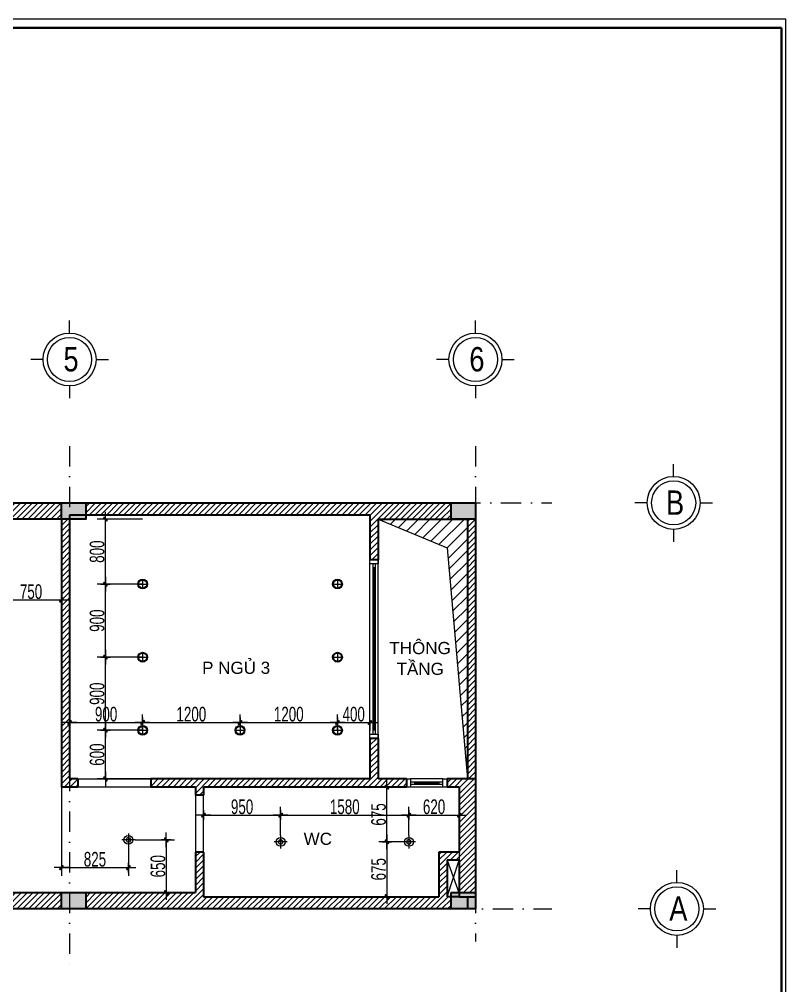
# Model space of a CAD drawing. Header units: inches. Extents: x 921646 to 2157952, y -92667 to 262089.
# Drawn here: x 2001075 to 2010516, y 54693 to 66596 of the extents above; entities that cross this region are included whole.
import ezdxf
from ezdxf.enums import TextEntityAlignment as Align

# ---------------------------------------------------------------- set-up
doc = ezdxf.new("R2010")
doc.units = ezdxf.units.IN
doc.header["$MEASUREMENT"] = 0
doc.linetypes.add('CENTER', pattern=[2, 1.25, -0.25, 0.25, -0.25])
doc.linetypes.add('DASHDOT', pattern=[1, 0.5, -0.25, 0, -0.25])
doc.layers.get('0').update_dxf_attribs({"lineweight": 9})
doc.layers.get('DEFPOINTS').update_dxf_attribs({"lineweight": 9})
for name, color, linetype, lineweight in [('00 gach chiu lua', 30, 'Continuous', 13), ('01-WALL', 10, 'Continuous', 35), ('04-TRUC', 40, 'DASHDOT', 9), ('09-DIMOUT', 251, 'Continuous', 9), ('13-VATDUNG', 104, 'Continuous', 13), ('Cp Net Manh 0.15', 8, 'Continuous', 15), ('Cp Net Thep 0.40', 2, 'Continuous', 40), ('Cp Text 0.15', 3, 'Continuous', 15), ('DIEN-TB', 12, 'Continuous', 5)]:
    doc.layers.add(name, color=color, linetype=linetype, lineweight=lineweight)
doc.layers.add('02-TEXT', color=7, linetype='Continuous')
doc.styles.add('C', font='VHARIAL.TTF')
doc.styles.add('KICHTHUOC', font='VHELVCN.TTF', dxfattribs={"width": 0.8})
doc.styles.add('KS Sophia 191015$0$GHICHU-C', font='arial.ttf', dxfattribs={"width": 0.7})
doc.styles.add('VHELVEN', font='VHELVEN.TTF')
doc.styles.add('VNI-HELVE', font='VHELVEB.TTF', dxfattribs={"width": 0.8})
doc.dimstyles.new('Copy of 100', dxfattribs={"dimscale": 100, "dimtxt": 1.8, "dimasz": 0.003, "dimexe": 1, "dimexo": 0, "dimgap": 0.1, "dimtad": 1, "dimdec": 0, "dimdsep": 46, "dimtxsty": 'KICHTHUOC', "dimblk": '1A', "dimcen": 0.001, "dimdle": 1.5, "dimclrt": 3, "dimadec": 0, "dimazin": 0, "dimtfac": 1, "dimtdec": 0, "dimtix": 1, "dimtmove": 2, "dimatfit": 3, "dimldrblk": '1A', "dimfxl": 1, "dimtolj": 1, "dimtzin": 0, "dimarcsym": 0})

# ---------------------------------------------------------------- blocks, each defined once
blk = doc.blocks.new('DDDD')
at = {"layer": '09-DIMOUT'}
h = blk.add_hatch(color=256, dxfattribs=at)
h.dxf.hatch_style = 1
h.paths.add_polyline_path([(1648737.565746326, 63343.11408242446), (1649037.565746326, 63343.11408242446), (1649037.565746326, 63543.11408242447), (1648737.565746326, 63543.11408242447)])
at = {"layer": '01-WALL'}
blk.add_lwpolyline([(1648737.565746326, 63343.11408242446), (1649037.565746326, 63343.11408242446), (1649037.565746326, 63543.11408242447), (1648737.565746326, 63543.11408242447)], close=True, dxfattribs=at)
blk = doc.blocks.new('luoi')
at = {"layer": '04-TRUC', "ltscale": 500}
for p, q in [((1746621.796972135, 130292.8045759002), (1746621.796972135, 123856.9895922282)), ((1751621.796972135, 130292.8045759), (1751621.796972135, 124192.3745224)), ((1751621.796972135, 130292.8045759001), (1751621.796972135, 124192.3745224001)), ((1728931.056137772, 129594.2698898765), (1752564.317258802, 129594.2698898765)), ((1728830.44380979, 124594.2698898753), (1752564.317258803, 124594.2698898753))]:
    blk.add_line(p, q, dxfattribs=at)
at = {"layer": '09-DIMOUT', "xscale": -1, "rotation": 180}
for p in [(97784.23122580862, 192937.3839723013), (102584.2312258084, 192937.383972301), (97784.23122580862, 188137.3839723013), (102584.2312258084, 188137.383972301)]:
    blk.add_blockref('DDDD', p, dxfattribs=at)
blk = doc.blocks.new('*U34')
for p, q in [((50, 65), (2150, 65)), ((50, 35), (2150, 35)), ((99.99999999999994, 35), (99.99999999999994, 65)), ((2100, 35), (2100, 65))]:
    blk.add_line(p, q)
for points in [[(0, 0), (50, 0), (50, 100), (0, 100)], [(2150, 0), (2200, 0), (2200, 100), (2150, 100)]]:
    blk.add_lwpolyline(points, close=True)
for points in [[(2150, 100), (50, 100)], [(2150, 0), (50, 0)]]:
    blk.add_lwpolyline(points)
at = {"color": 8}
blk.add_lwpolyline([(99.99999999999994, 50), (2100, 50)], dxfattribs=at)
at = {"style": 'KS Sophia 191015$0$GHICHU-C', "flags": 1}
for tag, p in [('TEN_CUA', (449.9999999999998, -73.8988087587042)), ('KICH_THUOC', (449.9999999999998, -189.6050583226172)), ('QUI_CACH', (449.9999999999998, -310.8138379663876))]:
    blk.add_attdef(tag, text='', height=50, dxfattribs=at).set_placement(p, align=Align.MIDDLE)
blk = doc.blocks.new('*U36')
for p, q in [((50, 65.00000000011642), (449.9999999997672, 65.00000000011642)), ((50, 35.00000000011642), (449.9999999997672, 35.00000000011642)), ((99.99999999999994, 35.00000000011642), (99.99999999999994, 65.00000000011642)), ((399.9999999997672, 35.00000000011642), (399.9999999997672, 65.00000000011642))]:
    blk.add_line(p, q)
for points in [[(0, 0), (50, 0), (50, 100.0000000002328), (0, 100.0000000002328)], [(449.9999999997672, 0), (499.9999999997672, 0), (499.9999999997672, 100.0000000002328), (449.9999999997672, 100.0000000002328)]]:
    blk.add_lwpolyline(points, close=True)
for points in [[(449.9999999997672, 100.0000000002328), (50, 100.0000000002328)], [(449.9999999997672, 0), (50, 0)]]:
    blk.add_lwpolyline(points)
at = {"color": 8}
blk.add_lwpolyline([(99.99999999999994, 50.00000000011642), (399.9999999997672, 50.00000000011642)], dxfattribs=at)
at = {"style": 'KS Sophia 191015$0$GHICHU-C', "flags": 1}
for tag, p in [('TEN_CUA', (449.9999999999998, -73.8988087587042)), ('KICH_THUOC', (449.9999999999998, -189.6050583226172)), ('QUI_CACH', (449.9999999999998, -310.8138379663876))]:
    blk.add_attdef(tag, text='', height=50, dxfattribs=at).set_placement(p, align=Align.MIDDLE)
blk = doc.blocks.new('tuong t2')
at = {"layer": '09-DIMOUT'}
h = blk.add_hatch(dxfattribs=at)
h.set_pattern_fill('ANSI31', color=256, scale=400)
h.set_pattern_definition([(45, (-254796.6854020097, -87721.63251871854), (-35.35533905932737, 35.35533905932738), [])])
h.paths.add_polyline_path([(1739597.714271932, 112789.3183696751), (1735697.714271895, 112789.3183696758), (1735697.714271895, 112589.3183696752), (1739597.714271932, 112589.3183696752)])
h.paths.add_polyline_path([(1735397.714271895, 112789.3183696758), (1733597.714271895, 112789.3183696762), (1733597.714271895, 112589.3183696752), (1735397.714271895, 112589.3183696752)])
h.paths.add_polyline_path([(1735197.714271758, 113389.3183696253), (1735097.714271758, 113389.3183696253), (1735097.714271931, 112789.3183696759), (1735197.714271931, 112789.3183696759)])
h.paths.add_polyline_path([(1733397.714271895, 112789.3183696762), (1731737.714271895, 112789.3183696765), (1731737.714271895, 112589.3183696373), (1733397.714271895, 112589.3183696405)])
h.paths.add_polyline_path([(1733397.714271895, 115689.3183696998), (1733197.714271895, 115689.3183696998), (1733197.714271895, 115589.3183696784), (1733397.714271895, 115589.3183696784)])
h.paths.add_polyline_path([(1735197.714271932, 115889.3183696384), (1735247.714271932, 115889.3183696774), (1735247.714271932, 115989.3183696774), (1735097.714271932, 115989.3183696384), (1735097.714271932, 115689.3183696785), (1733397.714271895, 115689.3183696784), (1733397.714271895, 115589.3183696784), (1735097.714271932, 115589.3183696784), (1735097.714271932, 115189.3183696384), (1735197.714271932, 115189.3183696384)])
h.paths.add_polyline_path([(1733397.714271895, 117389.3183696774), (1733397.714271895, 117589.3183696763), (1733197.714271895, 117589.3183696763), (1733197.714271894, 117389.318369656), (1733397.714271895, 117389.318369656)])
h.paths.add_polyline_path([(1735397.714271895, 117589.3183696763), (1733597.714271895, 117589.3183696763), (1733597.714271895, 117389.3183696774), (1735197.714271931, 117389.3183696774), (1735397.714271895, 117389.3183696738)])
h.paths.add_polyline_path([(1739797.714271932, 115989.3183696774), (1737477.714271932, 115989.3183696762), (1737477.714271932, 116089.3183696762), (1737377.714271932, 116089.3183696762), (1737377.714271932, 115989.3183696762), (1736047.714271932, 115989.3183696774), (1736047.714271932, 115889.3183696774), (1739297.714271932, 115889.3183696775), (1739297.714271937, 115739.318369666), (1739397.714271937, 115739.318369666), (1739397.714271932, 115889.3183696775), (1739797.714271932, 115889.3183696775)])
h.paths.add_polyline_path([(1737477.714271932, 117389.3183696774), (1737377.714271932, 117389.3183696774), (1737377.714271932, 116789.3183696762), (1737477.714271932, 116789.3183696762)])
h.paths.add_polyline_path([(1739897.714271932, 117389.3183696774), (1739797.714271932, 117389.3183696774), (1739797.714271932, 115989.3183696775), (1739797.714271932, 115739.318369677), (1739897.714271932, 115739.318369677)])
h.paths.add_polyline_path([(1739797.714271932, 117259.3183696989), (1739397.714271933, 117259.3183696989), (1739397.714271933, 117389.3183696774), (1739297.714271932, 117389.3183696774), (1739297.714271932, 117159.3183696989), (1739797.714271932, 117159.3183696989)])
h.paths.add_polyline_path([(1739397.714271937, 114839.318369666), (1739297.714271937, 114839.318369666), (1739297.714271931, 114289.3183696787), (1739797.714271932, 114289.3183696783), (1739797.714271932, 114389.3183696783), (1739397.714271931, 114389.3183696786)])
h.paths.add_polyline_path([(1743197.71427193, 112789.3183696763), (1743197.714271932, 112889.3183696746), (1743097.714271931, 112889.3183696746), (1743097.714271931, 112789.3183696746), (1743017.714271931, 112789.3183696746), (1743017.714271931, 112875.091096938), (1742987.190094747, 112889.3183696746), (1742477.714271931, 112889.3183696746), (1742477.714271931, 112789.3183696746), (1742397.714271931, 112789.3183696746), (1742397.714271931, 112889.3183696746), (1742297.71427193, 112889.3183696746), (1742297.71427193, 112789.3183696746), (1739897.714271932, 112789.318369675), (1739897.714271932, 112589.3183696752), (1743197.71427193, 112589.3183696752)])
h.paths.add_polyline_path([(1743197.71427193, 117589.3183696763), (1739897.714271932, 117589.3183696763), (1739897.714271932, 117389.3183696774), (1743197.71427193, 117389.3183696774)])
h.paths.add_polyline_path([(1746797.714271896, 117589.318369663), (1743497.71427193, 117589.3183696665), (1743497.71427193, 117389.3183696774), (1746797.714271896, 117389.3183696774)])
h.paths.add_polyline_path([(1746797.714271896, 112789.3183696761), (1743497.71427193, 112789.3183696757), (1743497.71427193, 112589.3183696601), (1746797.714271896, 112589.3183696665)])
h.paths.add_polyline_path([(1751597.714271896, 112739.3183696763), (1751547.714271895, 112739.3183696763), (1751547.714271895, 113189.3183696763), (1751697.714271896, 113189.3183696763), (1751697.714271896, 113289.3183696763), (1751447.714271895, 113289.3183696763), (1751447.714271895, 112739.3183696763), (1748547.714271896, 112739.3183696763), (1748547.714271896, 113289.3183696763), (1748447.714271895, 113289.3183696763), (1748447.714271895, 112789.3183696763), (1747097.714271896, 112789.3183696762), (1747097.714271896, 112589.318369667), (1751597.714271896, 112589.3183696757)])
h.paths.add_polyline_path([(1751897.714271896, 114189.3183696763), (1751547.714271896, 114189.3183696763), (1751547.714271896, 114089.3183696763), (1751697.714271895, 114089.3183696763), (1751697.714271896, 113602.0871482029), (1751897.714271896, 113602.0871482029)])
h.paths.add_polyline_path([(1751897.714271896, 113602.0871482029), (1751697.714271896, 113602.0871482029), (1751697.714271896, 113289.3183696763), (1751697.714271896, 112789.3183696762), (1751897.714271896, 112789.3183696762)])
h.paths.add_polyline_path([(1751047.714271896, 114189.3183696763), (1750697.714271896, 114189.3183696763), (1750697.714271896, 114689.3183696763), (1750597.714271896, 114689.3183696763), (1750597.714271895, 114189.3183696763), (1747897.714271896, 114189.3183696764), (1747897.714271896, 114089.3183696763), (1748447.714271896, 114089.3183696763), (1748447.714271895, 113989.3183696763), (1748547.714271895, 113989.3183696763), (1748547.714271896, 114089.3183696763), (1751047.714271896, 114089.3183696763)])
h.paths.add_polyline_path([(1746897.714271896, 117389.3183696764), (1746797.714271896, 117389.3183696764), (1746797.714271896, 114089.3183696754), (1746897.714271896, 114089.3183696754)])
h.paths.add_polyline_path([(1746997.714271896, 114189.3183696754), (1746897.714271896, 114189.3183696754), (1746897.714271896, 114089.3183696754), (1746997.714271896, 114089.3183696754)])
h.paths.add_polyline_path([(1751597.714271896, 117589.3183696773), (1750697.714271896, 117589.3183696774), (1747097.714271896, 117589.3183696774), (1747097.714271896, 117439.3183696774), (1750597.714271895, 117439.3183696774), (1750597.714271895, 116990.2385776625), (1750597.714271895, 116889.3183696763), (1750697.714271895, 116889.3183696763), (1750697.714271895, 117389.3183696774), (1751597.714271896, 117389.3183696773)])
h.paths.add_polyline_path([(1751897.714271895, 117389.3183696762), (1751797.714271895, 117389.3183696762), (1751797.714271895, 114189.3183696763), (1751897.714271895, 114189.3183696763)])
h.paths.add_polyline_path([(1739597.714271932, 117439.3183696774), (1739297.714271932, 117439.3183696774), (1739297.714271932, 117389.3183696774), (1739597.714271932, 117389.3183696774)])
at = {"layer": '01-WALL'}
for p, q in [((1733197.714271895, 117589.3183696774), (1750697.714271896, 117589.3183696589)), ((1750697.714271896, 117589.3183696774), (1751897.714271895, 117589.3183696772)), ((1751897.714271895, 117589.3183696772), (1751897.714271895, 114189.3183696763)), ((1746860.464447048, 117389.3183696774), (1739860.107313301, 117389.3183696774)), ((1746797.714271896, 117389.3183696765), (1746797.714271896, 114089.3183696754)), ((1746897.714271896, 117439.3183696765), (1746897.714271896, 114889.3183696754)), ((1750597.714271895, 117439.3183696774), (1746897.714271896, 117439.3183696774)), ((1750597.714271895, 117439.3183696774), (1750597.714271895, 116889.3183696763)), ((1750697.714271895, 117389.3183696774), (1750697.714271895, 116889.3183696764)), ((1750697.714271895, 117389.3183696774), (1751797.714271895, 117389.3183696772)), ((1751797.714271895, 117389.3183696772), (1751797.714271895, 114189.3183696763)), ((1750697.714271895, 116889.3183696763), (1750597.714271894, 116889.3183696763)), ((1750697.714271896, 116889.3183696763), (1750597.714271895, 116889.3183696763)), ((1746897.714271896, 114889.3183696754), (1746897.714271896, 114889.3183696754)), ((1746897.714271896, 114889.3183696754), (1746897.714271896, 114789.3183696754)), ((1746897.714271896, 114789.3183696754), (1746897.714271896, 114189.3183696754)), ((1746897.714271896, 114789.3183696754), (1746897.714271896, 114789.3183696754)), ((1750597.714271896, 114689.3183696763), (1750597.714271895, 114189.3183696763)), ((1750697.714271896, 114689.3183696763), (1750597.714271895, 114689.3183696763)), ((1750697.714271896, 114689.3183696763), (1750697.714271896, 114189.3183696763)), ((1746997.714271896, 114189.3183696754), (1746897.714271896, 114189.3183696754)), ((1746997.714271896, 114189.3183696754), (1746997.714271896, 114089.3183696754)), ((1750597.714271895, 114189.3183696763), (1747897.714271896, 114189.3183696764)), ((1747897.714271896, 114189.3183696763), (1747897.714271896, 114089.3183696763)), ((1751047.714271896, 114189.3183696763), (1750697.714271896, 114189.3183696763)), ((1751047.714271896, 114189.3183696763), (1751047.714271896, 114089.3183696763)), ((1751897.714271896, 114189.3183696763), (1751547.714271896, 114189.3183696763)), ((1751547.714271896, 114189.3183696763), (1751547.714271896, 114089.3183696763)), ((1751897.714271896, 114189.3183696763), (1751897.714271896, 112589.3183696763)), ((1746997.714271896, 114089.3183696754), (1746797.714271896, 114089.3183696754)), ((1748447.714271896, 114089.3183696763), (1747897.714271896, 114089.3183696763)), ((1748447.714271896, 114089.3183696763), (1748447.714271895, 113989.3183696763)), ((1751047.714271896, 114089.3183696763), (1748547.714271896, 114089.3183696763)), ((1748547.714271896, 114089.3183696763), (1748547.714271895, 113989.3183696763)), ((1751697.714271895, 114089.3183696763), (1751547.714271896, 114089.3183696763)), ((1751697.714271895, 114089.3183696763), (1751697.714271896, 113289.3183696763)), ((1748547.714271895, 113989.3183696763), (1748447.714271895, 113989.3183696763)), ((1748547.714271896, 113289.3183696763), (1748447.714271895, 113289.3183696763)), ((1748447.714271895, 113289.3183696763), (1748447.714271895, 112789.3183696763)), ((1748547.714271895, 113289.3183696763), (1748547.714271895, 112739.3183696763)), ((1751697.714271896, 113289.3183696763), (1751447.714271895, 113289.3183696763)), ((1751447.714271895, 113289.3183696763), (1751447.714271895, 112739.3183696763)), ((1751697.714271896, 113189.3183696763), (1751547.714271895, 113189.3183696763)), ((1751547.714271895, 113189.3183696763), (1751547.714271895, 112739.3183696763)), ((1751697.714271895, 113189.3183696763), (1751697.714271895, 112739.3183696763)), ((1743197.714271933, 112789.3183696757), (1748447.714271895, 112789.3183696763)), ((1748547.714271895, 112739.3183696763), (1751447.714271895, 112739.3183696763)), ((1751697.714271896, 112739.3183696763), (1751547.714271896, 112739.3183696763)), ((1751697.714271896, 112739.3183696763), (1751897.714271896, 112739.3183696764)), ((1751797.714271896, 112739.3183696774), (1751797.714271896, 112589.3183696763)), ((1751897.714271896, 112739.3183696763), (1751897.714271896, 112589.3183696763)), ((1751897.714271896, 112589.3183696763), (1731737.714271895, 112589.3183696373))]:
    blk.add_line(p, q, dxfattribs=at)
at = {"layer": '09-DIMOUT'}
for p, q in [((1751697.714271896, 113789.3183696763), (1751697.714271896, 112739.3183696763)), ((1751897.714271896, 113789.3183696763), (1751897.714271896, 112739.3183696764)), ((1751547.714271895, 113189.3183696763), (1751697.714271896, 112779.2146336388)), ((1751547.714271895, 112739.3183696763), (1751697.714271895, 113189.3183696763))]:
    blk.add_line(p, q, dxfattribs=at)
blk = doc.blocks.new('A$C788F0ACE')
at = {"layer": 'Cp Net Manh 0.15', "linetype": 'Continuous'}
for p, q in [((0, 300.0000000000582), (0, 440.0000000023864)), ((-300, 0), (-440.0000000027939, 0)), ((300, 0), (440.0000000018626, 0)), ((0, -300), (0, -440.0000000023283))]:
    blk.add_line(p, q, dxfattribs=at)
for radius in [300, 250]:
    blk.add_circle((0, 0), radius, dxfattribs=at)
at = {"layer": 'Cp Text 0.15', "color": 7, "linetype": 'Continuous', "style": 'VHELVEN'}
blk.add_attdef('TRUC', text='', height=280.0000000046566, dxfattribs=at).set_placement((94.0908639702925, 0.9700787446345486), align=Align.MIDDLE_CENTER)
blk = doc.blocks.new('dim')
at = {"layer": 'Cp Text 0.15'}
ref = blk.add_blockref('A$C788F0ACE', (1966478.368630092, 205712.903964016), dxfattribs=dict(at, xscale=1.086778053933425, yscale=1.086778053933425, zscale=1.086778053933425, rotation=180))
ref.add_attrib('TRUC', '5', dxfattribs={"layer": '0', "color": 3, "height": 300, "style": 'VNI-HELVE', "width": 0.8}).set_placement((1966496.168783176, 205716.2465824004), align=Align.MIDDLE_CENTER)
ref = blk.add_blockref('A$C788F0ACE', (1971478.368633528, 205712.9039640159), dxfattribs=dict(at, xscale=1.086778053933425, yscale=1.086778053933425, zscale=1.086778053933425, rotation=180))
ref.add_attrib('TRUC', '6', dxfattribs={"layer": '0', "color": 3, "height": 300, "style": 'VNI-HELVE', "width": 0.8}).set_placement((1971496.168786612, 205716.2465824003), align=Align.MIDDLE_CENTER)
ref = blk.add_blockref('A$C788F0ACE', (1973919.769362519, 203946.0126604949), dxfattribs=dict(at, xscale=1.086778053933425, yscale=1.086778053933425, zscale=1.086778053933425, rotation=180))
ref.add_attrib('TRUC', 'B', dxfattribs={"layer": '0', "color": 3, "height": 300, "style": 'VNI-HELVE', "width": 0.8}).set_placement((1973937.569515602, 203949.3552788793), align=Align.MIDDLE_CENTER)
ref = blk.add_blockref('A$C788F0ACE', (1973959.769362518, 198946.0126604938), dxfattribs=dict(at, xscale=1.086778053933425, yscale=1.086778053933425, zscale=1.086778053933425, rotation=180))
ref.add_attrib('TRUC', 'A', dxfattribs={"layer": '0', "color": 3, "height": 300, "style": 'VNI-HELVE', "width": 0.8}).set_placement((1973977.569515603, 198949.3552788782), align=Align.MIDDLE_CENTER)
blk = doc.blocks.new('Khung Ht dep')
at = {"layer": 'Cp Net Thep 0.40', "color": 106, "flags": 128}
blk.add_lwpolyline([(30380.39805538137, 21414.66774669322), (30380.39805538137, 1791.667746693099), (3162.398055380676, 1791.667746693099), (3162.398055380676, 21414.66774669322)], close=True, dxfattribs=at)
at = {"layer": 'DEFPOINTS', "ltscale": 100}
blk.add_lwpolyline([(30430.39805538347, 1691.667746693157), (30430.39805538347, 21514.6677466931), (1912.398055381607, 21514.6677466931), (1912.398055381607, 1691.667746693157)], close=True, dxfattribs=at)
blk = doc.blocks.new('ĐÈN LON NỔI')
at = {"layer": 'DIEN-TB', "color": 8, "linetype": 'CENTER', "ltscale": 100}
for p, q in [((62.49999999959254, 1.164153e-10), (-62.50000000040746, 1.164153e-10)), ((-4.074536e-10, 62.50000000011642), (-4.074536e-10, -62.49999999988358))]:
    blk.add_line(p, q, dxfattribs=at)
at = {"layer": 'DIEN-TB', "color": 2, "ltscale": 0.23, "const_width": 15.00000000109139}
blk.add_lwpolyline([(-20.94522019370925, 1.164153e-10, 1), (20.94522019303986, 1.455192e-10, 1)], format="xyb", close=True, dxfattribs=at)
at = {"layer": 'DIEN-TB', "color": 0}
blk.add_circle((-4.074536e-10, 1.164153e-10), 42.50000000309228, dxfattribs=at)
blk = doc.blocks.new('ád')
at = {"layer": '09-DIMOUT'}
for p, q in [((1953628.368633528, 58712.01768483762), (1953728.368633528, 58712.01768483762)), ((1953678.368633527, 58762.01768483762), (1953678.368633527, 58662.01768483763))]:
    blk.add_line(p, q, dxfattribs=at)
for radius in [60, 50]:
    blk.add_circle((1953678.368633527, 58712.01768483762), radius, dxfattribs=at)
blk = doc.blocks.new('KTHUOC')
blk.add_hatch(color=256).paths.add_polyline_path([(-70.7106781123323, -42.42640686487013), (42.42640687119425, 70.71067811865623, -1.000000312910242), (70.71067811865764, 42.42640687119568), (-42.4264068711944, -70.71067811865613, -1.000000315172818)])
for p, q in [((-14.14213562373398, 14.14213562372813), (14.14213562372786, -14.14213562373389)), ((-3.0589e-12, -200.0000000000028), (-3.0589e-12, 199.9999999999971)), ((-300.0000000000031, -2.8795e-12), (299.9999999999969, -2.8795e-12))]:
    blk.add_line(p, q)
for points in [[(42.42640687119132, 70.7106781186533), (-70.71067811865926, -42.42640687119708)], [(-42.42640687119147, -70.71067811865322), (70.71067811865915, 42.42640687119719)]]:
    blk.add_lwpolyline(points)
for centre, start, end in [((56.56854249492663, 56.56854249492384), 315.0000000000117, 134.9999999999996), ((-56.56854249492679, -56.56854249492372), 135.0000000000117, 315)]:
    blk.add_arc(centre, 20.00000000000002, start, end)
blk = doc.blocks.new('1A')
at = {"layer": '00 gach chiu lua'}
blk.add_blockref('KTHUOC', (3.638e-12, 3.638e-12), dxfattribs=at)
blk = doc.blocks.new('*D453')
at = {"layer": '09-DIMOUT', "color": 0, "lineweight": -2, "transparency": 16777216}
for p, q in [((2000844.39967394, 59289.04123314486), (2000844.39967394, 59543.48241864761)), ((2001594.399673906, 59252.96693602168), (2001594.399673906, 59543.48241864761)), ((2000844.69967394, 59443.48241864761), (2001594.099673906, 59443.48241864761))]:
    blk.add_line(p, q, dxfattribs=at)
at = {"layer": 'DEFPOINTS', "color": 0, "transparency": 16777216}
for p in [(2001594.399673906, 59443.48241864761), (2000844.39967394, 59289.04123314486), (2001594.399673906, 59252.96693602168)]:
    blk.add_point(p, dxfattribs=at)
at = {"layer": '09-DIMOUT', "color": 0, "lineweight": -2, "transparency": 16777216, "xscale": 0.3, "yscale": 0.3, "zscale": 0.3, "rotation": 180}
blk.add_blockref('1A', (2000844.39967394, 59443.48241864761), dxfattribs=at)
at = {"layer": '09-DIMOUT', "color": 0, "lineweight": -2, "transparency": 16777216, "xscale": 0.3, "yscale": 0.3, "zscale": 0.3}
blk.add_blockref('1A', (2001594.399673906, 59443.48241864761), dxfattribs=at)
at = {"layer": '09-DIMOUT', "color": 3, "transparency": 16777216, "insert": (2001219.399673923, 59545.4024186476), "char_height": 180, "attachment_point": 5, "style": 'KICHTHUOC'}
blk.add_mtext('\\A1;750', dxfattribs=at)
blk = doc.blocks.new('*D454')
at = {"layer": '09-DIMOUT', "color": 0, "lineweight": -2, "transparency": 16777216}
for p, q in [((2002501.757238968, 56489.0412331438), (2002985.70110279, 56489.0412331438)), ((2002885.70110279, 56488.7412331438), (2002885.70110279, 55839.34123314422)), ((2002501.757238968, 55839.04123314422), (2002985.70110279, 55839.04123314422))]:
    blk.add_line(p, q, dxfattribs=at)
at = {"layer": 'DEFPOINTS', "color": 0, "transparency": 16777216}
for p in [(2002501.757238968, 56489.0412331438), (2002501.757238968, 55839.04123314422), (2002885.70110279, 55839.04123314422)]:
    blk.add_point(p, dxfattribs=at)
at = {"layer": '09-DIMOUT', "color": 0, "lineweight": -2, "transparency": 16777216, "xscale": 0.3, "yscale": 0.3, "zscale": 0.3}
for p, rotation in [((2002885.70110279, 56489.0412331438), 90), ((2002885.70110279, 55839.04123314422), 270)]:
    blk.add_blockref('1A', p, dxfattribs=dict(at, rotation=rotation))
at = {"layer": '09-DIMOUT', "color": 3, "transparency": 16777216, "insert": (2002783.78110279, 56164.04123314433), "char_height": 180, "attachment_point": 5, "rotation": 90, "style": 'KICHTHUOC'}
blk.add_mtext('\\A1;650', dxfattribs=at)
blk = doc.blocks.new('*D455')
at = {"layer": '09-DIMOUT', "color": 0, "lineweight": -2, "transparency": 16777216}
for p, q in [((2001594.399673906, 57139.04123314335), (2001594.399673906, 56046.95574368967)), ((2002419.399673906, 56568.99272194293), (2002419.399673906, 56046.95574368967)), ((2001594.699673906, 56146.95574368967), (2002419.099673906, 56146.95574368967))]:
    blk.add_line(p, q, dxfattribs=at)
at = {"layer": 'DEFPOINTS', "color": 0, "transparency": 16777216}
for p in [(2001594.399673906, 57139.04123314335), (2002419.399673906, 56568.99272194293), (2002419.399673906, 56146.95574368967)]:
    blk.add_point(p, dxfattribs=at)
at = {"layer": '09-DIMOUT', "color": 0, "lineweight": -2, "transparency": 16777216, "xscale": 0.3, "yscale": 0.3, "zscale": 0.3, "rotation": 180}
blk.add_blockref('1A', (2001594.399673906, 56146.95574368967), dxfattribs=at)
at = {"layer": '09-DIMOUT', "color": 0, "lineweight": -2, "transparency": 16777216, "xscale": 0.3, "yscale": 0.3, "zscale": 0.3}
blk.add_blockref('1A', (2002419.399673906, 56146.95574368967), dxfattribs=at)
at = {"layer": '09-DIMOUT', "color": 3, "transparency": 16777216, "insert": (2002006.899673906, 56248.87574368967), "char_height": 180, "attachment_point": 5, "style": 'KICHTHUOC'}
blk.add_mtext('\\A1;825', dxfattribs=at)
blk = doc.blocks.new('*D456')
at = {"layer": '09-DIMOUT', "color": 0, "lineweight": -2, "transparency": 16777216}
for p, q in [((2002594.319881892, 57838.84175311022), (2002035.546045527, 57838.84175311022)), ((2002135.546045527, 57239.34123314434), (2002135.546045527, 57838.54175311021)), ((2002694.399673906, 57239.04123314434), (2002035.546045527, 57239.04123314434))]:
    blk.add_line(p, q, dxfattribs=at)
at = {"layer": 'DEFPOINTS', "color": 0, "transparency": 16777216}
for p in [(2002135.546045527, 57838.84175311022), (2002594.319881892, 57838.84175311022), (2002694.399673906, 57239.04123314434)]:
    blk.add_point(p, dxfattribs=at)
at = {"layer": '09-DIMOUT', "color": 0, "lineweight": -2, "transparency": 16777216, "xscale": 0.3, "yscale": 0.3, "zscale": 0.3}
for p, rotation in [((2002135.546045527, 57838.84175311022), 90), ((2002135.546045527, 57239.04123314434), 270)]:
    blk.add_blockref('1A', p, dxfattribs=dict(at, rotation=rotation))
at = {"layer": '09-DIMOUT', "color": 3, "transparency": 16777216, "insert": (2002033.626045527, 57538.9414931276), "char_height": 180, "attachment_point": 5, "rotation": 90, "style": 'KICHTHUOC'}
blk.add_mtext('\\A1;600', dxfattribs=at)
blk = doc.blocks.new('*D457')
at = {"layer": '09-DIMOUT', "color": 0, "lineweight": -2, "transparency": 16777216}
for p, q in [((2002594.319881892, 58738.9414931272), (2002035.546045527, 58738.9414931272)), ((2002135.546045527, 57839.14175311021), (2002135.546045527, 58738.6414931272)), ((2002594.319881892, 57838.84175311022), (2002035.546045527, 57838.84175311022))]:
    blk.add_line(p, q, dxfattribs=at)
at = {"layer": 'DEFPOINTS', "color": 0, "transparency": 16777216}
for p in [(2002135.546045527, 58738.9414931272), (2002594.319881892, 58738.9414931272), (2002594.319881892, 57838.84175311022)]:
    blk.add_point(p, dxfattribs=at)
at = {"layer": '09-DIMOUT', "color": 0, "lineweight": -2, "transparency": 16777216, "xscale": 0.3, "yscale": 0.3, "zscale": 0.3}
for p, rotation in [((2002135.546045527, 58738.9414931272), 90), ((2002135.546045527, 57838.84175311022), 270)]:
    blk.add_blockref('1A', p, dxfattribs=dict(at, rotation=rotation))
at = {"layer": '09-DIMOUT', "color": 3, "transparency": 16777216, "insert": (2002033.626045527, 58288.89162311903), "char_height": 180, "attachment_point": 5, "rotation": 90, "style": 'KICHTHUOC'}
blk.add_mtext('\\A1;900', dxfattribs=at)
blk = doc.blocks.new('*D458')
at = {"layer": '09-DIMOUT', "color": 0, "lineweight": -2, "transparency": 16777216}
for p, q in [((2002594.319881891, 59639.04123314421), (2002035.546045527, 59639.04123314421)), ((2002135.546045527, 58739.2414931272), (2002135.546045527, 59638.74123314421)), ((2002594.319881892, 58738.9414931272), (2002035.546045527, 58738.9414931272))]:
    blk.add_line(p, q, dxfattribs=at)
at = {"layer": 'DEFPOINTS', "color": 0, "transparency": 16777216}
for p in [(2002135.546045527, 59639.04123314421), (2002594.319881891, 59639.04123314421), (2002594.319881892, 58738.9414931272)]:
    blk.add_point(p, dxfattribs=at)
at = {"layer": '09-DIMOUT', "color": 0, "lineweight": -2, "transparency": 16777216, "xscale": 0.3, "yscale": 0.3, "zscale": 0.3}
for p, rotation in [((2002135.546045527, 59639.04123314421), 90), ((2002135.546045527, 58738.9414931272), 270)]:
    blk.add_blockref('1A', p, dxfattribs=dict(at, rotation=rotation))
at = {"layer": '09-DIMOUT', "color": 3, "transparency": 16777216, "insert": (2002033.626045527, 59188.99136313603), "char_height": 180, "attachment_point": 5, "rotation": 90, "style": 'KICHTHUOC'}
blk.add_mtext('\\A1;900', dxfattribs=at)
blk = doc.blocks.new('*D459')
at = {"layer": '09-DIMOUT', "color": 0, "lineweight": -2, "transparency": 16777216}
for p, q in [((2002594.319881891, 60439.0412331454), (2002035.546045527, 60439.0412331454)), ((2002135.546045527, 59639.34123314421), (2002135.546045527, 60438.74123314539)), ((2002594.319881891, 59639.04123314421), (2002035.546045527, 59639.04123314421))]:
    blk.add_line(p, q, dxfattribs=at)
at = {"layer": 'DEFPOINTS', "color": 0, "transparency": 16777216}
for p in [(2002135.546045527, 60439.0412331454), (2002594.319881891, 60439.0412331454), (2002594.319881891, 59639.04123314421)]:
    blk.add_point(p, dxfattribs=at)
at = {"layer": '09-DIMOUT', "color": 0, "lineweight": -2, "transparency": 16777216, "xscale": 0.3, "yscale": 0.3, "zscale": 0.3}
for p, rotation in [((2002135.546045527, 60439.0412331454), 90), ((2002135.546045527, 59639.04123314421), 270)]:
    blk.add_blockref('1A', p, dxfattribs=dict(at, rotation=rotation))
at = {"layer": '09-DIMOUT', "color": 3, "transparency": 16777216, "insert": (2002033.626045527, 60039.04123314513), "char_height": 180, "attachment_point": 5, "rotation": 90, "style": 'KICHTHUOC'}
blk.add_mtext('\\A1;800', dxfattribs=at)
blk = doc.blocks.new('*D460')
at = {"layer": '09-DIMOUT', "color": 0, "lineweight": -2, "transparency": 16777216}
for p, q in [((2001694.399673906, 57839.04123314335), (2001694.399673906, 58034.50424110668)), ((2002594.319881892, 57839.04123314334), (2002594.319881892, 58034.50424110668)), ((2001694.699673906, 57934.50424110668), (2002594.019881892, 57934.50424110668))]:
    blk.add_line(p, q, dxfattribs=at)
at = {"layer": 'DEFPOINTS', "color": 0, "transparency": 16777216}
for p in [(2002594.319881892, 57934.50424110668), (2001694.399673906, 57839.04123314335), (2002594.319881892, 57839.04123314334)]:
    blk.add_point(p, dxfattribs=at)
at = {"layer": '09-DIMOUT', "color": 0, "lineweight": -2, "transparency": 16777216, "xscale": 0.3, "yscale": 0.3, "zscale": 0.3, "rotation": 180}
blk.add_blockref('1A', (2001694.399673906, 57934.50424110668), dxfattribs=at)
at = {"layer": '09-DIMOUT', "color": 0, "lineweight": -2, "transparency": 16777216, "xscale": 0.3, "yscale": 0.3, "zscale": 0.3}
blk.add_blockref('1A', (2002594.319881892, 57934.50424110668), dxfattribs=at)
at = {"layer": '09-DIMOUT', "color": 3, "transparency": 16777216, "insert": (2002144.359777899, 58036.42424110668), "char_height": 180, "attachment_point": 5, "style": 'KICHTHUOC'}
blk.add_mtext('\\A1;900', dxfattribs=at)
blk = doc.blocks.new('*D461')
at = {"layer": '09-DIMOUT', "color": 0, "lineweight": -2, "transparency": 16777216}
for p, q in [((2002594.319881892, 57839.04123314334), (2002594.319881892, 58034.50424110668)), ((2003794.399673906, 57888.80703822485), (2003794.399673906, 58034.50424110668)), ((2002594.619881892, 57934.50424110668), (2003794.099673906, 57934.50424110668))]:
    blk.add_line(p, q, dxfattribs=at)
at = {"layer": 'DEFPOINTS', "color": 0, "transparency": 16777216}
for p in [(2003794.399673906, 57934.50424110668), (2003794.399673906, 57888.80703822485), (2002594.319881892, 57839.04123314334)]:
    blk.add_point(p, dxfattribs=at)
at = {"layer": '09-DIMOUT', "color": 0, "lineweight": -2, "transparency": 16777216, "xscale": 0.3, "yscale": 0.3, "zscale": 0.3, "rotation": 180}
blk.add_blockref('1A', (2002594.319881892, 57934.50424110668), dxfattribs=at)
at = {"layer": '09-DIMOUT', "color": 0, "lineweight": -2, "transparency": 16777216, "xscale": 0.3, "yscale": 0.3, "zscale": 0.3}
blk.add_blockref('1A', (2003794.399673906, 57934.50424110668), dxfattribs=at)
at = {"layer": '09-DIMOUT', "color": 3, "transparency": 16777216, "insert": (2003194.359777899, 58036.42424110668), "char_height": 180, "attachment_point": 5, "style": 'KICHTHUOC'}
blk.add_mtext('\\A1;1200', dxfattribs=at)
blk = doc.blocks.new('*D462')
at = {"layer": '09-DIMOUT', "color": 0, "lineweight": -2, "transparency": 16777216}
for p, q in [((2003794.399673906, 57888.80703822485), (2003794.399673906, 58034.50424110668)), ((2004994.47946592, 57838.84175311023), (2004994.47946592, 58034.50424110668)), ((2003794.699673905, 57934.50424110668), (2004994.17946592, 57934.50424110668))]:
    blk.add_line(p, q, dxfattribs=at)
at = {"layer": 'DEFPOINTS', "color": 0, "transparency": 16777216}
for p in [(2003794.399673906, 57888.80703822485), (2004994.47946592, 57934.50424110668), (2004994.47946592, 57838.84175311023)]:
    blk.add_point(p, dxfattribs=at)
at = {"layer": '09-DIMOUT', "color": 0, "lineweight": -2, "transparency": 16777216, "xscale": 0.3, "yscale": 0.3, "zscale": 0.3, "rotation": 180}
blk.add_blockref('1A', (2003794.399673906, 57934.50424110668), dxfattribs=at)
at = {"layer": '09-DIMOUT', "color": 0, "lineweight": -2, "transparency": 16777216, "xscale": 0.3, "yscale": 0.3, "zscale": 0.3}
blk.add_blockref('1A', (2004994.47946592, 57934.50424110668), dxfattribs=at)
at = {"layer": '09-DIMOUT', "color": 3, "transparency": 16777216, "insert": (2004394.439569912, 58036.42424110668), "char_height": 180, "attachment_point": 5, "style": 'KICHTHUOC'}
blk.add_mtext('\\A1;1200', dxfattribs=at)
blk = doc.blocks.new('*D463')
at = {"layer": '09-DIMOUT', "color": 0, "lineweight": -2, "transparency": 16777216}
for p, q in [((2004994.47946592, 57838.84175311023), (2004994.47946592, 58034.50424110668)), ((2004994.77946592, 57934.50424110668), (2005394.099673906, 57934.50424110668)), ((2005394.399673906, 57937.84576961177), (2005394.399673906, 57834.50424110668))]:
    blk.add_line(p, q, dxfattribs=at)
at = {"layer": 'DEFPOINTS', "color": 0, "transparency": 16777216}
for p in [(2005394.399673906, 57937.84576961177), (2005394.399673906, 57934.50424110668), (2004994.47946592, 57838.84175311023)]:
    blk.add_point(p, dxfattribs=at)
at = {"layer": '09-DIMOUT', "color": 0, "lineweight": -2, "transparency": 16777216, "xscale": 0.3, "yscale": 0.3, "zscale": 0.3, "rotation": 180}
blk.add_blockref('1A', (2004994.47946592, 57934.50424110668), dxfattribs=at)
at = {"layer": '09-DIMOUT', "color": 0, "lineweight": -2, "transparency": 16777216, "xscale": 0.3, "yscale": 0.3, "zscale": 0.3}
blk.add_blockref('1A', (2005394.399673906, 57934.50424110668), dxfattribs=at)
at = {"layer": '09-DIMOUT', "color": 3, "transparency": 16777216, "insert": (2005194.439569913, 58036.42424110668), "char_height": 180, "attachment_point": 5, "style": 'KICHTHUOC'}
blk.add_mtext('\\A1;400', dxfattribs=at)
blk = doc.blocks.new('*D464')
at = {"layer": '09-DIMOUT', "color": 0, "lineweight": -2, "transparency": 16777216}
for p, q in [((2003344.399673906, 56339.0412331443), (2003344.399673906, 56893.75670182577)), ((2003344.699673906, 56793.75670182577), (2004294.099673905, 56793.75670182577)), ((2004294.399673905, 56543.99272194254), (2004294.399673905, 56893.75670182577))]:
    blk.add_line(p, q, dxfattribs=at)
at = {"layer": 'DEFPOINTS', "color": 0, "transparency": 16777216}
for p in [(2004294.399673905, 56793.75670182577), (2004294.399673905, 56543.99272194254), (2003344.399673906, 56339.0412331443)]:
    blk.add_point(p, dxfattribs=at)
at = {"layer": '09-DIMOUT', "color": 0, "lineweight": -2, "transparency": 16777216, "xscale": 0.3, "yscale": 0.3, "zscale": 0.3, "rotation": 180}
blk.add_blockref('1A', (2003344.399673906, 56793.75670182577), dxfattribs=at)
at = {"layer": '09-DIMOUT', "color": 0, "lineweight": -2, "transparency": 16777216, "xscale": 0.3, "yscale": 0.3, "zscale": 0.3}
blk.add_blockref('1A', (2004294.399673905, 56793.75670182577), dxfattribs=at)
at = {"layer": '09-DIMOUT', "color": 3, "transparency": 16777216, "insert": (2003819.399673905, 56895.67670182577), "char_height": 180, "attachment_point": 5, "style": 'KICHTHUOC'}
blk.add_mtext('\\A1;950', dxfattribs=at)
blk = doc.blocks.new('*D465')
at = {"layer": '09-DIMOUT', "color": 0, "lineweight": -2, "transparency": 16777216}
for p, q in [((2004294.399673905, 56543.99272194254), (2004294.399673905, 56893.75670182577)), ((2004294.699673905, 56793.75670182577), (2005874.099673905, 56793.75670182577)), ((2005874.399673905, 56543.99272194272), (2005874.399673905, 56893.75670182577))]:
    blk.add_line(p, q, dxfattribs=at)
at = {"layer": 'DEFPOINTS', "color": 0, "transparency": 16777216}
for p in [(2005874.399673905, 56793.75670182577), (2004294.399673905, 56543.99272194254), (2005874.399673905, 56543.99272194272)]:
    blk.add_point(p, dxfattribs=at)
at = {"layer": '09-DIMOUT', "color": 0, "lineweight": -2, "transparency": 16777216, "xscale": 0.3, "yscale": 0.3, "zscale": 0.3, "rotation": 180}
blk.add_blockref('1A', (2004294.399673905, 56793.75670182577), dxfattribs=at)
at = {"layer": '09-DIMOUT', "color": 0, "lineweight": -2, "transparency": 16777216, "xscale": 0.3, "yscale": 0.3, "zscale": 0.3}
blk.add_blockref('1A', (2005874.399673905, 56793.75670182577), dxfattribs=at)
at = {"layer": '09-DIMOUT', "color": 3, "transparency": 16777216, "insert": (2005084.399673905, 56895.67670182577), "char_height": 180, "attachment_point": 5, "style": 'KICHTHUOC'}
blk.add_mtext('\\A1;1580', dxfattribs=at)
blk = doc.blocks.new('*D466')
at = {"layer": '09-DIMOUT', "color": 0, "lineweight": -2, "transparency": 16777216}
for p, q in [((2005874.399673905, 56543.99272194272), (2005874.399673905, 56893.75670182577)), ((2005874.699673905, 56793.75670182577), (2006494.099673906, 56793.75670182577)), ((2006494.399673906, 56525.40439892526), (2006494.399673906, 56893.75670182577))]:
    blk.add_line(p, q, dxfattribs=at)
at = {"layer": 'DEFPOINTS', "color": 0, "transparency": 16777216}
for p in [(2006494.399673906, 56793.75670182577), (2005874.399673905, 56543.99272194272), (2006494.399673906, 56525.40439892526)]:
    blk.add_point(p, dxfattribs=at)
at = {"layer": '09-DIMOUT', "color": 0, "lineweight": -2, "transparency": 16777216, "xscale": 0.3, "yscale": 0.3, "zscale": 0.3, "rotation": 180}
blk.add_blockref('1A', (2005874.399673905, 56793.75670182577), dxfattribs=at)
at = {"layer": '09-DIMOUT', "color": 0, "lineweight": -2, "transparency": 16777216, "xscale": 0.3, "yscale": 0.3, "zscale": 0.3}
blk.add_blockref('1A', (2006494.399673906, 56793.75670182577), dxfattribs=at)
at = {"layer": '09-DIMOUT', "color": 3, "transparency": 16777216, "insert": (2006184.399673905, 56895.67670182577), "char_height": 180, "attachment_point": 5, "style": 'KICHTHUOC'}
blk.add_mtext('\\A1;620', dxfattribs=at)
blk = doc.blocks.new('*D467')
at = {"layer": '09-DIMOUT', "color": 0, "lineweight": -2, "transparency": 16777216}
for p, q in [((2005956.757238968, 56464.0412331436), (2005503.126384887, 56464.0412331436)), ((2005603.126384886, 56463.74123314359), (2005603.126384886, 55789.3412331443)), ((2005956.757238968, 55789.04123314431), (2005503.126384887, 55789.04123314431))]:
    blk.add_line(p, q, dxfattribs=at)
at = {"layer": 'DEFPOINTS', "color": 0, "transparency": 16777216}
for p in [(2005956.757238968, 56464.0412331436), (2005603.126384886, 55789.04123314431), (2005956.757238968, 55789.04123314431)]:
    blk.add_point(p, dxfattribs=at)
at = {"layer": '09-DIMOUT', "color": 0, "lineweight": -2, "transparency": 16777216, "xscale": 0.3, "yscale": 0.3, "zscale": 0.3}
for p, rotation in [((2005603.126384886, 56464.0412331436), 90), ((2005603.126384886, 55789.04123314431), 270)]:
    blk.add_blockref('1A', p, dxfattribs=dict(at, rotation=rotation))
at = {"layer": '09-DIMOUT', "color": 3, "transparency": 16777216, "insert": (2005501.206384886, 56126.54123314427), "char_height": 180, "attachment_point": 5, "rotation": 90, "style": 'KICHTHUOC'}
blk.add_mtext('\\A1;675', dxfattribs=at)
blk = doc.blocks.new('*D468')
at = {"layer": '09-DIMOUT', "color": 0, "lineweight": -2, "transparency": 16777216}
for p, q in [((2005956.757238968, 57139.04123314335), (2005503.126384887, 57139.04123314335)), ((2005603.126384886, 56464.34123314359), (2005603.126384886, 57138.74123314334)), ((2005956.757238968, 56464.0412331436), (2005503.126384887, 56464.0412331436))]:
    blk.add_line(p, q, dxfattribs=at)
at = {"layer": 'DEFPOINTS', "color": 0, "transparency": 16777216}
for p in [(2005603.126384886, 57139.04123314335), (2005956.757238968, 57139.04123314335), (2005956.757238968, 56464.0412331436)]:
    blk.add_point(p, dxfattribs=at)
at = {"layer": '09-DIMOUT', "color": 0, "lineweight": -2, "transparency": 16777216, "xscale": 0.3, "yscale": 0.3, "zscale": 0.3}
for p, rotation in [((2005603.126384886, 57139.04123314335), 90), ((2005603.126384886, 56464.0412331436), 270)]:
    blk.add_blockref('1A', p, dxfattribs=dict(at, rotation=rotation))
at = {"layer": '09-DIMOUT', "color": 3, "transparency": 16777216, "insert": (2005501.206384886, 56801.54123314379), "char_height": 180, "attachment_point": 5, "rotation": 90, "style": 'KICHTHUOC'}
blk.add_mtext('\\A1;675', dxfattribs=at)

msp = doc.modelspace()

# ---------------------------------------------------------------- hatches: boundary and pattern name
at = {"layer": '09-DIMOUT'}
h = msp.add_hatch(dxfattribs=at)
h.set_pattern_fill('ANSI31', color=256, scale=800)
h.set_pattern_definition([(45, (0, -33394.72227227688), (-70.71067811865474, 70.71067811865476), [])])
h.paths.add_polyline_path([(2006594.399673905, 60439.04123314524), (2005494.399673905, 60439.04123314535), (2006344.755378608, 60085.00739581879), (2006594.399673905, 57239.0412331443)])

# ---------------------------------------------------------------- linework, layer by layer
for p, q in [((2005494.399673906, 60639.04123314445), (2006694.399673906, 60639.04123314439)), ((2005494.399673905, 60439.04123314439), (2006594.399673906, 60439.04123314442)), ((2005494.399673905, 60439.04123314535), (2006344.755378608, 60085.00739581879)), ((2006344.755378608, 60085.00739581879), (2006594.399673905, 57239.0412331443)), ((2005494.399673906, 57739.04123314334), (2005494.399673906, 59939.04123314335))]:
    msp.add_line(p, q, dxfattribs=at)
for points in [[(2002694.399673906, 57139.0412331443), (2001794.399673906, 57139.0412331443), (2001794.399673906, 57239.04123314337), (2002694.399673906, 57239.04123314337)], [(2003344.399673905, 57039.04123314431), (2003244.399673905, 57039.04123314431), (2003244.399673905, 56339.0412331443), (2003344.399673905, 56339.0412331443)]]:
    msp.add_lwpolyline(points, close=True, dxfattribs=at)

# ---------------------------------------------------------------- block references
at = {"layer": '01-WALL'}
msp.add_blockref('luoi', (255072.6027017706, -68955.22865673219), dxfattribs=at)
at = {"layer": '09-DIMOUT'}
for name, p in [('dim', (35216.03104037699, -143306.9714273547)), ('ád', (48915.95124836359, 927.0235483065844)), ('ád', (51316.11083239177, 927.0235483054712)), ('ád', (48915.95124836382, 26.92380828958994)), ('ád', (51316.11083239177, 26.92380828902969)), ('ád', (48915.95124836405, -873.1759317274118)), ('ád', (50116.03104037768, -873.1759317274118)), ('ád', (51316.11083239177, -873.1759317274118))]:
    msp.add_blockref(name, p, dxfattribs=at)
at = {"layer": '13-VATDUNG'}
msp.add_blockref('tuong t2', (254796.6854020097, -56950.27713653203), dxfattribs=at)
at = {"layer": '13-VATDUNG', "xscale": -1}
for name, p, rotation in [('*U34', (2005494.399673906, 59939.04123314329), 90), ('*U36', (2005844.399673907, 57239.04123314357), 180)]:
    msp.add_blockref(name, p, dxfattribs=dict(at, rotation=rotation))
at = {"layer": 'Cp Net Manh 0.15', "xscale": 1.05319564237593, "yscale": 1.05319564237593, "zscale": 1.05319564237593}
msp.add_blockref('Khung Ht dep', (1978466.732447863, 43936.35200931363), dxfattribs=at)
at = {"layer": 'DIEN-TB', "xscale": 1.317721040998801, "yscale": 1.279223820786021, "zscale": 1.279223820786021}
for p in [(2002419.399673907, 56489.04123314366), (2004294.399673906, 56464.04123314327), (2005874.399673906, 56464.04123314344)]:
    msp.add_blockref('ĐÈN LON NỔI', p, dxfattribs=at)

# ---------------------------------------------------------------- texts
at = {"layer": '02-TEXT', "style": 'C'}
for s, p in [('TH¤NG', (2006012.19164242, 58776.6308937494)), ('P NGñ 3', (2003746.291549412, 58533.53603398804)), ('TÇNG', (2006013.96770052, 58520.30413434938)), ('WC', (2004752.286318567, 56427.00683070218))]:
    msp.add_text(s, height=150, dxfattribs=at).set_placement(p, align=Align.CENTER)

# ---------------------------------------------------------------- dimensions: what is measured, and where the dimension line sits
at = {"layer": '09-DIMOUT'}
for base, p1, p2, picture, middle in [((2002135.546045527, 60439.0412331454), (2002594.319881891, 59639.04123314421), (2002594.319881891, 60439.0412331454), '*D459', (2002033.626045527, 60039.04123314513)), ((2002135.546045527, 59639.04123314421), (2002594.319881892, 58738.9414931272), (2002594.319881891, 59639.04123314421), '*D458', (2002033.626045527, 59188.99136313603)), ((2002135.546045527, 58738.9414931272), (2002594.319881892, 57838.84175311022), (2002594.319881892, 58738.9414931272), '*D457', (2002033.626045527, 58288.89162311903)), ((2002135.546045527, 57838.84175311022), (2002694.399673906, 57239.04123314434), (2002594.319881892, 57838.84175311022), '*D456', (2002033.626045527, 57538.9414931276)), ((2005603.126384886, 57139.04123314335), (2005956.757238968, 56464.0412331436), (2005956.757238968, 57139.04123314335), '*D468', (2005501.206384886, 56801.54123314379)), ((2002885.70110279, 55839.04123314422), (2002501.757238968, 56489.0412331438), (2002501.757238968, 55839.04123314422), '*D454', (2002783.78110279, 56164.04123314433)), ((2005603.126384886, 55789.04123314431), (2005956.757238968, 56464.0412331436), (2005956.757238968, 55789.04123314431), '*D467', (2005501.206384886, 56126.54123314427))]:
    dim = msp.add_linear_dim(base=base, p1=p1, p2=p2, angle=90, dimstyle='Copy of 100', dxfattribs=at)
    dim.commit()
    dim.dimension.update_dxf_attribs({"geometry": picture, "text_midpoint": middle})
for base, p1, p2, picture, middle in [((2001594.399673906, 59443.48241864761), (2000844.39967394, 59289.04123314486), (2001594.399673906, 59252.96693602168), '*D453', (2001219.399673923, 59545.4024186476)), ((2002594.319881892, 57934.50424110668), (2001694.399673906, 57839.04123314335), (2002594.319881892, 57839.04123314334), '*D460', (2002144.359777899, 58036.42424110668)), ((2003794.399673906, 57934.50424110668), (2002594.319881892, 57839.04123314334), (2003794.399673906, 57888.80703822485), '*D461', (2003194.359777899, 58036.42424110668)), ((2004994.47946592, 57934.50424110668), (2003794.399673906, 57888.80703822485), (2004994.47946592, 57838.84175311023), '*D462', (2004394.439569912, 58036.42424110668)), ((2005394.399673906, 57934.50424110668), (2004994.47946592, 57838.84175311023), (2005394.399673906, 57937.84576961177), '*D463', (2005194.439569913, 58036.42424110668)), ((2002419.399673906, 56146.95574368967), (2001594.399673906, 57139.04123314335), (2002419.399673906, 56568.99272194293), '*D455', (2002006.899673906, 56248.87574368967)), ((2004294.399673905, 56793.75670182577), (2003344.399673906, 56339.0412331443), (2004294.399673905, 56543.99272194254), '*D464', (2003819.399673905, 56895.67670182577)), ((2005874.399673905, 56793.75670182577), (2004294.399673905, 56543.99272194254), (2005874.399673905, 56543.99272194272), '*D465', (2005084.399673905, 56895.67670182577)), ((2006494.399673906, 56793.75670182577), (2005874.399673905, 56543.99272194272), (2006494.399673906, 56525.40439892526), '*D466', (2006184.399673905, 56895.67670182577))]:
    dim = msp.add_linear_dim(base=base, p1=p1, p2=p2, dimstyle='Copy of 100', dxfattribs=at)
    dim.commit()
    dim.dimension.update_dxf_attribs({"geometry": picture, "text_midpoint": middle})

doc.saveas('drawing.dxf')
